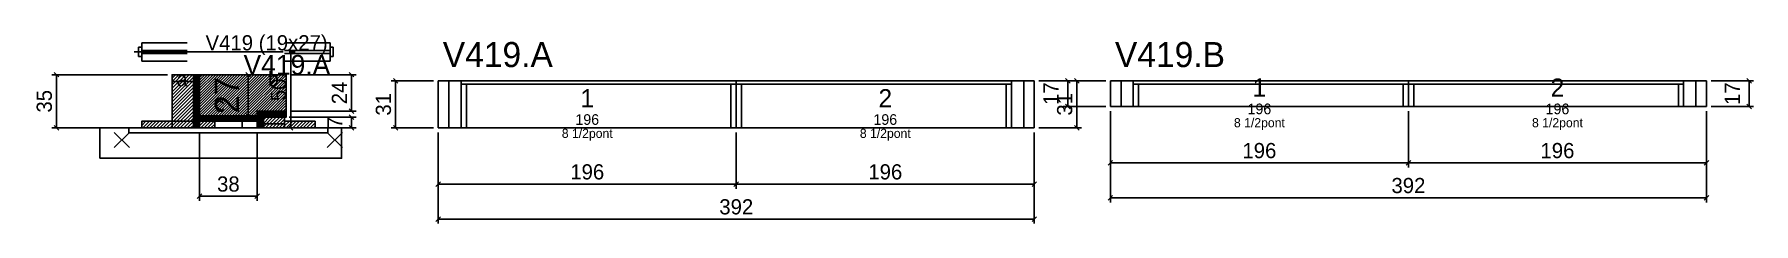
# Model space of a CAD drawing. Extents: x -69 to 1062, y -94 to 31.
import ezdxf
from ezdxf.enums import TextEntityAlignment as Align

# ---------------------------------------------------------------- set-up
doc = ezdxf.new("R2010")
doc.units = 0
for name, color, linetype in [('5', 5, 'Continuous'), ('barrote', 126, 'Continuous'), ('CONCRETO', 251, 'Continuous'), ('COTA', 241, 'Continuous'), ('Cota Seção (2x)', 241, 'Continuous'), ('detalhes', 7, 'Continuous'), ('Hachura', 251, 'Continuous'), ('Madeira', 126, 'Continuous'), ('NOMENCLATURA', 7, 'Continuous'), ('Painéis', 200, 'Continuous'), ('presilha', 224, 'Continuous'), ('SARR_2.2x7', 40, 'Continuous'), ('SARR_3.5x7', 81, 'Continuous'), ('SCO-___-LAJ', 224, 'Continuous'), ('TENSOR', 224, 'Continuous'), ('texto', 7, 'Continuous'), ('Texto Seção', 7, 'Continuous')]:
    doc.layers.add(name, color=color, linetype=linetype)
doc.dimstyles.new('PAINEL', dxfattribs={"dimtxt": 10, "dimasz": 3, "dimexe": 3, "dimexo": 3, "dimgap": 3, "dimtad": 1, "dimblk": 'OBLIQUE', "dimblk1": 'OBLIQUE', "dimcen": 2.5, "dimclrd": 4, "dimclre": 4, "dimclrt": 240, "dimazin": 3, "dimtfac": 1, "dimtmove": 0, "dimatfit": 3})
doc.dimstyles.new('SECAO2X', dxfattribs={"dimtxt": 16, "dimasz": 3, "dimexe": 3, "dimexo": 3, "dimgap": 3, "dimtad": 1, "dimblk": 'OBLIQUE', "dimblk1": 'OBLIQUE', "dimcen": 2.5, "dimclrd": 4, "dimclre": 4, "dimclrt": 240, "dimazin": 3, "dimtfac": 1, "dimtmove": 0, "dimatfit": 3})

# ---------------------------------------------------------------- blocks, each defined once
blk = doc.blocks.new('_OBLIQUE')
at = {"color": 0, "linetype": 'BYBLOCK'}
blk.add_line((-0.5, -0.5), (0.5, 0.5), dxfattribs=at)

msp = doc.modelspace()

# ---------------------------------------------------------------- hatches: boundary and pattern name
at = {"layer": 'COTA'}
h = msp.add_hatch(dxfattribs=at)
h.set_pattern_fill('ANSI31', scale=0.4)
h.paths.add_polyline_path([(40, -23), (40, 4), (97, 4), (97, -20), (78, -20), (78, -23)])
at = {"layer": 'Hachura'}
h = msp.add_hatch(dxfattribs=at)
h.set_pattern_fill('ANSI31', scale=0.5)
h.paths.add_polyline_path([(22, -31), (36, -31), (36, 4), (22, 4)])
h = msp.add_hatch(dxfattribs=at)
h.set_pattern_fill('ANSI31', scale=0.5)
h.paths.add_polyline_path([(22, -0.4), (36, -0.4), (36, 4), (22, 4)])
h = msp.add_hatch(dxfattribs=at)
h.set_pattern_fill('SOLID')
h.paths.add_polyline_path([(36, -31), (40, -31), (40, 4), (36, 4)])
h = msp.add_hatch(dxfattribs=at)
h.set_pattern_fill('SOLID')
h.paths.add_polyline_path([(78, -24), (97, -24), (97, -20), (78, -20)])
h = msp.add_hatch(dxfattribs=at)
h.set_pattern_fill('ANSI31', scale=0.5)
h.paths.add_polyline_path([(2, -31), (22, -31), (22, -26.6), (2, -26.6)])
h = msp.add_hatch(dxfattribs=at)
h.set_pattern_fill('SOLID')
h.paths.add_polyline_path([(40, -26.6), (78, -26.6), (78, -23), (40, -23)])
h = msp.add_hatch(dxfattribs=at)
h.set_pattern_fill('ANSI31', scale=0.5)
h.paths.add_polyline_path([(40, -31), (50, -31), (50, -26.6), (40, -26.6)])
h = msp.add_hatch(dxfattribs=at)
h.set_pattern_fill('SOLID')
h.paths.add_polyline_path([(78, -31), (82, -31), (82, -24), (78, -24)])
h = msp.add_hatch(dxfattribs=at)
h.set_pattern_fill('ANSI31', scale=0.5)
h.paths.add_polyline_path([(82, -31), (96, -31), (96, -24), (82, -24)])
h = msp.add_hatch(dxfattribs=at)
h.set_pattern_fill('ANSI31', scale=0.5)
h.paths.add_polyline_path([(82, -28.4), (96, -28.4), (96, -24), (82, -24)])
h = msp.add_hatch(dxfattribs=at)
h.set_pattern_fill('ANSI31', scale=0.5)
h.paths.add_polyline_path([(96, -31), (116, -31), (116, -26.6), (96, -26.6)])

# ---------------------------------------------------------------- linework, layer by layer
for p, q in [((2, 25), (32, 25)), ((2, 25), (2, 13)), ((96, 25), (126, 25)), ((126, 25), (126, 13)), ((0, 22), (0, 16)), ((2, 22), (0, 22)), ((2, 16), (0, 16)), ((2, 20), (32, 20)), ((2, 18), (32, 18)), ((2, 13), (32, 13)), ((96, 20), (126, 20)), ((96, 18), (126, 18)), ((96, 13), (126, 13)), ((126, 22), (128, 22)), ((126, 16), (128, 16)), ((128, 22), (128, 16))]:
    msp.add_line(p, q)
at = {"layer": 'barrote'}
msp.add_lwpolyline([(-25.5, -51), (133.5, -51), (133.5, -31), (-25.5, -31)], close=True, dxfattribs=at)
at = {"layer": 'CONCRETO'}
msp.add_lwpolyline([(40, -23), (40, 4), (97, 4), (97, -20), (78, -20), (78, -23)], close=True, dxfattribs=at)
at = {"layer": 'Madeira'}
for points in [[(22, -31), (36, -31), (36, 4), (22, 4)], [(22, -0.4), (36, -0.4), (36, 4), (22, 4)], [(2, -31), (22, -31), (22, -26.6), (2, -26.6)], [(22, -31), (36, -31), (36, -26.6), (22, -26.6)], [(40, -31), (50, -31), (50, -26.6), (40, -26.6)], [(68, -31), (78, -31), (78, -26.6), (68, -26.6)], [(82, -31), (96, -31), (96, -24), (82, -24)], [(82, -28.4), (96, -28.4), (96, -24), (82, -24)], [(96, -31), (116, -31), (116, -26.6), (96, -26.6)]]:
    msp.add_lwpolyline(points, close=True, dxfattribs=at)
at = {"layer": 'Painéis'}
for p, q in [((197, 0), (393, 0)), ((197, -31), (197, 0)), ((393, -31), (393, 0)), ((393, -31), (393, 0)), ((393, 0), (589, 0)), ((393, -31), (393, 0)), ((589, -31), (589, 0)), ((639, 0), (835, 0)), ((639, -17), (639, 0)), ((835, -17), (835, 0)), ((835, -17), (835, 0)), ((835, 0), (1031, 0)), ((835, -17), (835, 0)), ((1031, -17), (1031, 0)), ((639, -17), (835, -17)), ((835, -17), (1031, -17)), ((197, -31), (393, -31)), ((393, -31), (589, -31))]:
    msp.add_line(p, q, dxfattribs=at)
for points in [[(36, -31), (40, -31), (40, 4), (36, 4)], [(78, -24), (97, -24), (97, -20), (78, -20)], [(40, -26.6), (78, -26.6), (78, -23), (40, -23)], [(78, -31), (82, -31), (82, -24), (78, -24)]]:
    msp.add_lwpolyline(points, close=True, dxfattribs=at)
at = {"layer": 'presilha'}
for p, q in [((-16, -44), (-6, -34)), ((-16, -34), (-6, -44)), ((124, -44), (134, -34)), ((124, -34), (134, -44))]:
    msp.add_line(p, q, dxfattribs=at)
at = {"layer": 'SARR_2.2x7'}
for p, q in [((204, -31), (204, 0)), ((582, -31), (582, 0)), ((646, -17), (646, 0)), ((1024, -17), (1024, 0)), ((212, -2.2), (393, -2.2)), ((393, -2.2), (574, -2.2)), ((654, -2.2), (835, -2.2)), ((835, -2.2), (1016, -2.2))]:
    msp.add_line(p, q, dxfattribs=at)
at = {"layer": 'SARR_3.5x7'}
for p, q in [((212, -31), (212, 0)), ((393, -31), (393, 0)), ((393, -31), (393, 0)), ((574, -31), (574, 0)), ((654, -17), (654, 0)), ((835, -17), (835, 0)), ((835, -17), (835, 0)), ((1016, -17), (1016, 0)), ((215.5, -31), (215.5, -2.2)), ((389.5, -31), (389.5, -2.2)), ((396.5, -31), (396.5, -2.2)), ((570.5, -31), (570.5, -2.2)), ((657.5, -17), (657.5, -2.2)), ((831.5, -17), (831.5, -2.2)), ((838.5, -17), (838.5, -2.2)), ((1012.5, -17), (1012.5, -2.2)), ((654, -17), (657.5, -17)), ((831.5, -17), (835, -17)), ((835, -17), (838.5, -17)), ((1012.5, -17), (1016, -17)), ((212, -31), (215.5, -31)), ((389.5, -31), (393, -31)), ((393, -31), (396.5, -31)), ((570.5, -31), (574, -31))]:
    msp.add_line(p, q, dxfattribs=at)
at = {"layer": 'SCO-___-LAJ'}
msp.add_lwpolyline([(-6.5, -34.2), (124.5, -34.2), (124.5, -31), (-6.5, -31)], close=True, dxfattribs=at)
at = {"layer": 'TENSOR'}
msp.add_line((-3, 19), (95, 19), dxfattribs=at)

# ---------------------------------------------------------------- texts
at = {"layer": '5'}
for s, height, p in [('1', 12, (737, -4.5)), ('2', 12, (933, -4.5)), ('1', 12, (295, -11.5)), ('2', 12, (491, -11.5)), ('196', 7, (295, -25.5)), ('196', 7, (491, -25.5)), ('196', 7, (737, -18.5)), ('196', 7, (933, -18.5))]:
    msp.add_text(s, height=height, dxfattribs=at).set_placement(p, align=Align.MIDDLE_CENTER)
at = {"layer": 'detalhes'}
for s, p in [('a', (25, -3.7)), ('b', (85, -3.7)), ('c', (50, -20.5))]:
    msp.add_text(s, height=9.6, dxfattribs=at).set_placement(p)
at = {"layer": 'NOMENCLATURA'}
for s, p in [('V419.A', (200, 9)), ('V419.B', (642, 9))]:
    msp.add_text(s, height=16.5, dxfattribs=at).set_placement(p)
at = {"layer": 'texto', "char_height": 6, "attachment_point": 5}
for insert in [(295, -35.5), (491, -35.5), (737, -28.5), (933, -28.5)]:
    msp.add_mtext('8 1/2pont', dxfattribs=dict(at, insert=insert))
at = {"layer": 'Texto Seção'}
for s, height, p in [('V419 (19x27)', 10, (44, 20)), ('V419.A', 13, (69, 4))]:
    msp.add_text(s, height=height, dxfattribs=at).set_placement(p)

# ---------------------------------------------------------------- dimensions: what is measured, and where the dimension line sits
at = {"layer": 'COTA'}
for base, p1, p2 in [((100, -31), (96, -31), (96, 19)), ((-54, -31), (2, -31), (22, 4)), ((140, -20), (97, -20), (97, 4)), ((169, -31), (197, -31), (197, 0)), ((617, -31), (589, -31), (589, 0)), ((611, -17), (639, -17), (639, 0)), ((1059, -17), (1031, -17), (1031, 0)), ((140, -31), (96, -31), (96, -24))]:
    msp.add_linear_dim(base=base, p1=p1, p2=p2, angle=90, dimstyle='PAINEL', dxfattribs=at).render()
for base, p1, p2 in [((639, -54), (639, -17), (835, -17)), ((639, -77), (639, -17), (1031, -17)), ((835, -54), (835, -17), (1031, -17)), ((40, -76), (40, -31), (78, -31)), ((197, -68), (197, -31), (393, -31)), ((197, -91), (197, -31), (589, -31)), ((393, -68), (393, -31), (589, -31))]:
    msp.add_linear_dim(base=base, p1=p1, p2=p2, dimstyle='PAINEL', dxfattribs=at).render()
at = {"layer": 'Cota Seção (2x)'}
msp.add_linear_dim(base=(72, -23), p1=(40, -23), p2=(40, 4), angle=90, dimstyle='SECAO2X', dxfattribs=at).render()

doc.saveas('drawing.dxf')
